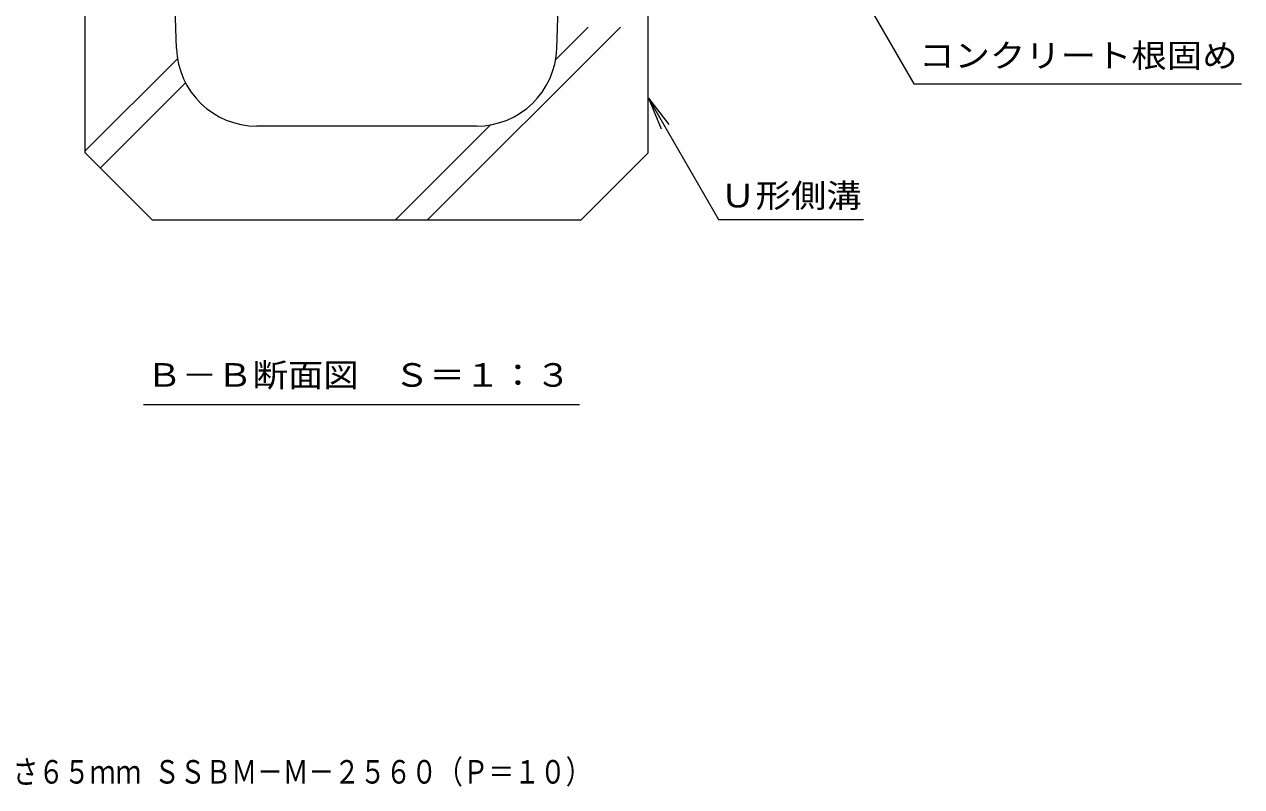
# Model space of a CAD drawing. Units: millimetres at full size, sheet at 1:3; details may follow other scales. Extents: x -1082 to 1176, y -818 to 815.
# Drawn here: x 539.4 to 993.6, y -803.3 to -518.6 of the extents above; entities that cross this region are included whole.
import ezdxf
from ezdxf.enums import TextEntityAlignment as Align

# ---------------------------------------------------------------- set-up
doc = ezdxf.new("R2010")
doc.units = ezdxf.units.MM
doc.header["$LTSCALE"] = 3
for name, color, linetype, lineweight in [('B-5', 7, 'Continuous', 9), ('B-F', 6, 'Continuous', 9), ('F-5_F-5ﾚｲﾔ', 2, 'Continuous', 9)]:
    doc.layers.add(name, color=color, linetype=linetype, lineweight=lineweight)
doc.styles.add('ＭＳ ゴシック', font='')
doc.styles.get('ＭＳ ゴシック').set_extended_font_data('MS Gothic')

msp = doc.modelspace()

# ---------------------------------------------------------------- linework, layer by layer
at = {"layer": 'B-5'}
for p, q in [((824.668, -460.064), (871.268, -540.777)), ((871.268, -540.777), (993.643, -540.777)), ((772.276, -546.136), (779.886, -556.053)), ((772.276, -546.136), (777.06, -557.684)), ((772.276, -546.136), (798.455, -591.479)), ((798.455, -591.479), (852.53, -591.479)), ((583.895, -660.565), (746.509, -660.565))]:
    msp.add_line(p, q, dxfattribs=at)
at = {"layer": 'B-F'}
for p, q in [((562.129, -566.606), (562.129, -406.606)), ((596.163, -527.606), (592.129, -406.606)), ((738.096, -527.606), (742.129, -406.606)), ((772.129, -566.606), (772.129, -406.606)), ((689.862, -591.606), (761.838, -519.631)), ((737.658, -531.811), (749.838, -519.631)), ((562.129, -565.918), (596.548, -531.5)), ((567.785, -572.262), (599.554, -540.494)), ((708.113, -556.606), (626.146, -556.606)), ((677.862, -591.606), (713.317, -556.151)), ((587.129, -591.606), (562.129, -566.606)), ((747.129, -591.606), (772.129, -566.606)), ((587.129, -591.606), (747.129, -591.606))]:
    msp.add_line(p, q, dxfattribs=at)
for centre, start, end in [((626.146, -526.606), 181.90915, 270), ((708.113, -526.606), 270, 358.09085)]:
    msp.add_arc(centre, 30, start, end, dxfattribs=at)

# ---------------------------------------------------------------- texts
at = {"layer": 'B-5', "color": 2, "style": 'ＭＳ ゴシック', "width": 1.1}
for s, p in [('コンクリート根固め', (873.306, -537.305)), ('Ｕ形側溝', (799.062, -589.627)), ('Ｂ－Ｂ断面図\u3000Ｓ＝１：３', (584.964, -656.609))]:
    msp.add_text(s, height=8.798, dxfattribs=at).set_placement(p, align=Align.BOTTOM_LEFT)
at = {"layer": 'F-5_F-5ﾚｲﾔ', "style": 'ＭＳ ゴシック', "width": 0.8}
msp.add_text('Ｕ字溝用\u3000ステンレス製蓋\u3000側溝用\u3000インターロッキングブロック用\u3000充填深さ６５ｍｍ ＳＳＢＭ－Ｍ－２５６０（Ｐ＝１０）', height=8.798, dxfattribs=at).set_placement((199.019, -804.823), align=Align.BOTTOM_LEFT)

doc.saveas('drawing.dxf')
